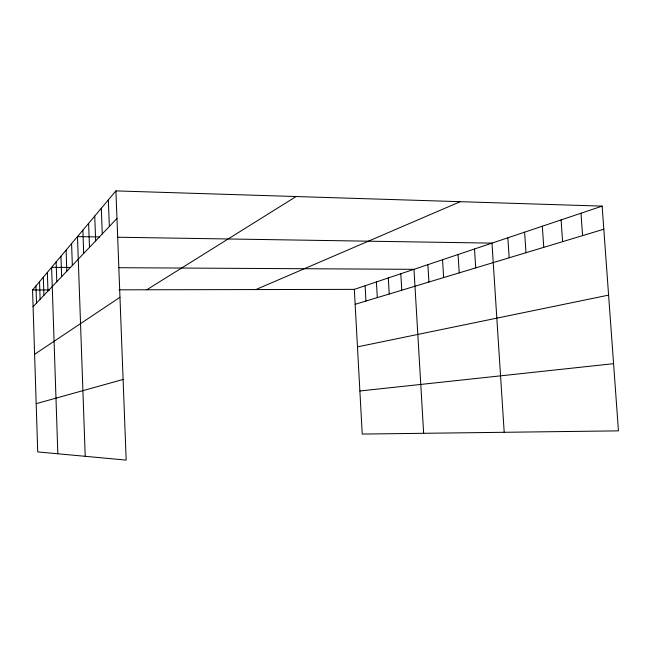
<?xml version="1.0" encoding="UTF-8"?>
<svg xmlns="http://www.w3.org/2000/svg" width="651" height="651" viewBox="0 0 651 651"><rect width="100%" height="100%" fill="white"/><g stroke="black" fill="none" stroke-linecap="round" stroke-linejoin="round"><path stroke-width="0.98" d="M115.911 190.898L126.172 460.102L37.725 451.916L32.55 289.996L115.911 190.898L602.142 206.123L618.45 430.864L362.233 434.071L354.323 289.37L602.142 206.123M33.087 306.694L116.96 218.467M34.609 354.29L119.963 297.304M146.792 289.776L296.099 196.545M255.892 289.557L460.257 201.68M355.137 304.31L603.811 229.209M36.187 403.669L123.096 379.452M357.464 346.869L608.595 295.123M359.881 390.991L613.576 363.681M32.55 289.996L49.777 289.964M119.035 289.825L354.323 289.37M70.365 267.439L51.608 267.333L57.833 453.78M119.019 267.707L413.979 269.327L423.655 433.306M99.546 236.948L77.469 236.606L85.216 456.31M117.603 237.233L491.977 243.132L504.2 432.297M580.985 213.227L582.58 235.621M561.089 219.916L562.594 241.651M542.324 226.222L543.764 247.339M524.608 232.171L525.984 252.71M507.853 237.794L509.163 257.788M474.522 248.991L475.718 267.895M458.068 254.517L459.207 272.875M442.55 259.733L443.632 277.578M427.87 264.664L428.911 282.029M400.813 273.754L401.765 290.224M388.305 277.953L389.225 294.016M376.424 281.948L377.303 297.613M365.105 285.748L365.952 301.039M108.343 199.898L109.344 226.483M101.304 208.263L102.256 233.937M94.745 216.059L95.648 240.886M88.609 223.358L89.48 247.38M82.864 230.185L83.694 253.467M71.586 243.596L72.342 265.396M66.093 250.122L66.817 271.215M60.95 256.234L61.65 276.651M56.132 261.954L56.8 281.745M47.352 272.403L47.971 291.038M43.332 277.18L43.926 295.285M39.54 281.688L40.11 299.297M35.951 285.952L36.505 303.097"/></g></svg>
